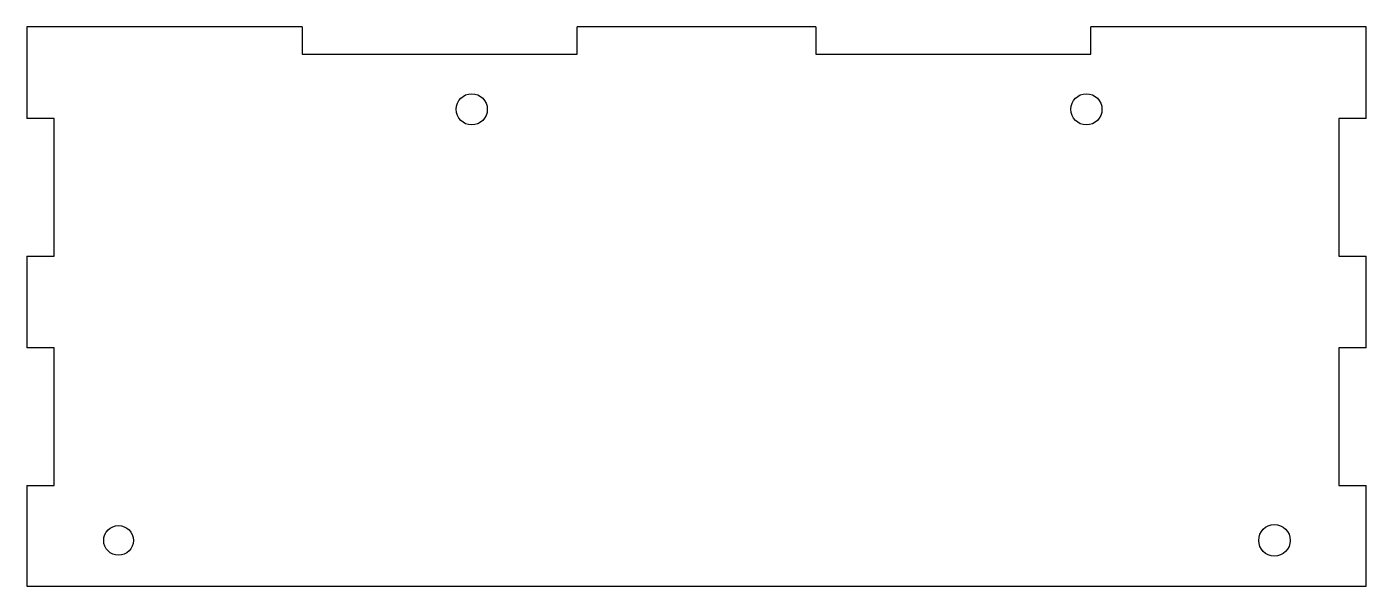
# Model space of a CAD drawing. Header units: millimetres. Extents: x -73 to 73, y -30 to 30.
import ezdxf

# ---------------------------------------------------------------- set-up
doc = ezdxf.new("R2010")
doc.units = ezdxf.units.MM

msp = doc.modelspace()

# ---------------------------------------------------------------- linework, layer by layer
at = {"color": 7, "linetype": 'Continuous', "lineweight": 25}
for p, q in [((-43, 30.5), (-73, 30.5)), ((-73, 30.5), (-73, 20.5)), ((-43, 30.5), (-43, 27.5)), ((13, 30.5), (-13, 30.5)), ((-13, 27.5), (-13, 30.5)), ((13, 30.5), (13, 27.5)), ((73, 30.5), (43, 30.5)), ((43, 27.5), (43, 30.5)), ((73, 20.5), (73, 30.5)), ((-43, 27.5), (-13, 27.5)), ((13, 27.5), (43, 27.5)), ((-70, 20.5), (-73, 20.5)), ((-70, 5.5), (-70, 20.5)), ((70, 20.5), (70, 5.5)), ((73, 20.5), (70, 20.5)), ((-73, 5.5), (-73, -4.5)), ((-73, 5.5), (-70, 5.5)), ((70, 5.5), (73, 5.5)), ((73, -4.5), (73, 5.5)), ((-70, -4.5), (-73, -4.5)), ((-70, -19.5), (-70, -4.5)), ((73, -4.5), (70, -4.5)), ((70, -4.5), (70, -19.5)), ((-73, -19.5), (-73, -30.5)), ((-73, -19.5), (-70, -19.5)), ((70, -19.5), (73, -19.5)), ((73, -30.5), (73, -19.5)), ((-73, -30.5), (73, -30.5))]:
    msp.add_line(p, q, dxfattribs=at)
for centre, radius in [((-24.5, 21.5), 1.7), ((-24.5, 21.5), 1.7), ((42.5, 21.5), 1.7), ((42.5, 21.5), 1.7), ((-63, -25.5), 1.62), ((-63, -25.5), 1.62), ((63, -25.5), 1.72), ((63, -25.5), 1.72)]:
    msp.add_circle(centre, radius, dxfattribs=at)

doc.saveas('drawing.dxf')
